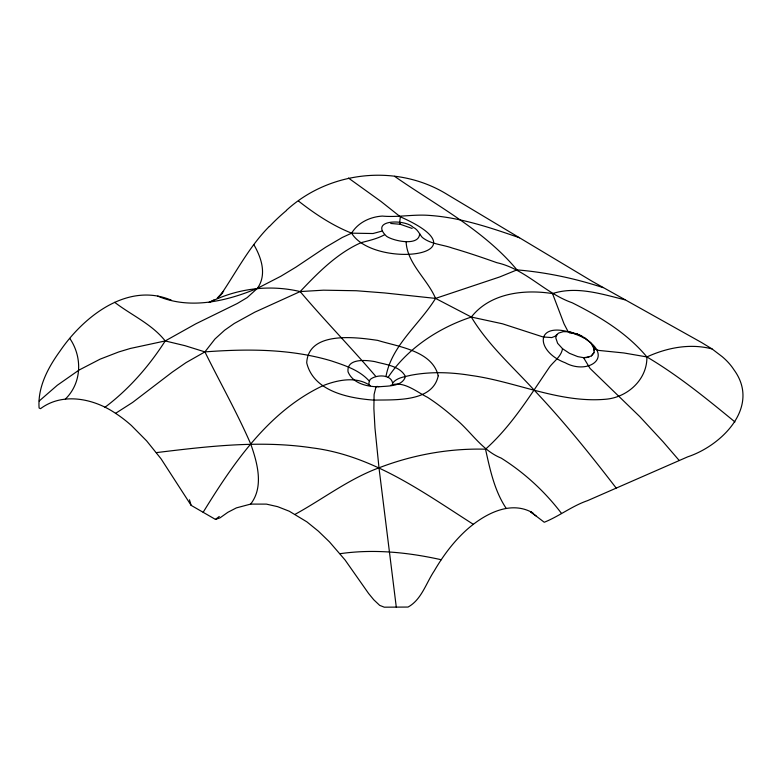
<?xml version="1.0" encoding="UTF-8"?>
<svg xmlns="http://www.w3.org/2000/svg" width="782" height="782" viewBox="0 0 782 782"><rect width="100%" height="100%" fill="white"/><g stroke="black" fill="none" stroke-linecap="round" stroke-linejoin="round"><path stroke-width="1.17" d="M286.447 210.309C329.76 170.584 397.539 163.516 447.539 194.65L592.414 281.461L701.581 342.536L712.04 348.919L722.294 356.748A104.954 60.312 0.4 0 1 733.936 369.759C760.925 406.513 722.05 445.447 687.73 456.825L587.663 500.607C572.229 505.866 559.101 516.325 544.252 522.259L530.646 511.839L532.884 512.943C509.688 499.307 482.25 515.348 464.919 531.428C452.68 542.894 442.641 556.501 434.225 570.958C426.102 583.098 421.43 599.794 408.028 607.057L384.265 607.184L379.681 605.366L373.776 599.784L368.596 593.479L345.077 559.99L329.457 541.867L318.382 531.173L306.886 521.858L289.281 511.233L277.678 506.677L266.427 504.116L250.641 504.097L236.399 507.88L227.865 512.298L220.006 517.86L215.461 519.414L191.14 505.358L161.043 458.799L146.674 440.921L131.386 425.496A116.45 66.284 61.1 0 0 115.55 413.326C94.036 398.673 62.843 391.909 40.547 408.663L39.1 408.028C37.575 387.119 48.054 367.608 59.999 351.108C83.615 316.495 127.71 281.53 171.522 300.288M369.153 384.959L368.899 382.916L370.042 379.632C376.152 374.148 392.232 374.109 392.711 384.118M385.956 376.66C391.459 345.38 419.709 324.325 435.545 298.401L499.776 276.926L516.97 269.878C546.305 272.312 575.181 278.451 603.127 287.629M399.602 222.997L400.355 216.81L380.961 201.433L348.44 178.042M419.651 233.652C419.406 246.604 393.581 241.159 386.543 236.281C368.909 219.429 405.056 218.96 413.121 227.308C417.735 229.214 419.269 233.974 422.27 237.415C430.814 244.316 442.563 244.473 452.543 248.129C467.48 252.488 482.211 257.493 496.873 262.693C525.524 269.037 544.917 293.23 572.15 302.751C599.726 316.593 626.929 332.937 646.89 356.934C647.32 379.495 627.575 397.315 605.962 399.221C559.629 403.414 516.061 381.577 470.774 375.409C450.999 372.183 430.608 371.47 410.863 375.262C404.665 376.797 397.393 377.52 392.975 382.672M406.102 241.54C406.972 263.524 427.431 279.018 435.545 298.401L471.331 317.052L502.455 323.787L543.031 336.954L551.76 337.58L554.868 336.358L558.631 333.073L563.216 331.656L568.788 331.783L577.487 334.07L585.219 338.029L590.772 342.809L594.066 348.772L593.978 352.711L591.3 355.966L586.422 357.57L583.548 357.667L577.742 356.621L569.462 353.308L562.532 348.694L557.625 343.308L555.738 337.746L557.126 334.432M562.532 348.694C561.3 356.26 554.399 360.922 549.893 366.543C530.147 395.389 511.878 425.594 485.524 449.2C449.23 448.194 412.857 454.811 378.987 467.822C348.733 479.024 323.171 498.926 295.156 514.292M593.978 352.711L591.397 355.859M388.048 377.413C407.09 348.498 438.907 327.697 471.331 317.052C490.167 292.937 524.233 289.115 552.532 293.592C576.549 285.841 601.466 294.012 624.935 299.809M400.589 222.518L399.69 224.239L390.697 223.457M203.144 512.298C233.632 462.758 268.812 411.127 322.966 385.682C337.501 379.925 356.582 375.966 370.287 385.663M220.241 295.635C236.154 272.292 249.175 246.662 269.311 226.409M381.899 231.11L373.014 233.525L351.617 233.163L342.193 237.513L325.723 247.2L295.879 267.17L280.836 276.251L257.405 288.333L247.19 297.59L237.288 303.504L195.774 323.846L165.217 340.942C149.069 366.172 128.932 389.211 104.964 407.295M250.641 504.097C264.13 486.785 257.298 462.709 250.758 444.078C237.044 412.583 220.113 382.662 204.913 351.89L184.992 345.683L165.217 340.942L130.33 348.459L118.708 351.959L100.204 359.114L79.021 370.072L57.301 385.262L39.217 400.99M298.548 201.091C314.853 213.857 332.301 225.48 351.617 233.163C358.048 222.518 370.169 216.858 382.281 216.076C398.106 217.533 413.629 214.131 429.504 215.421C460.578 217.562 490.294 227.63 519.522 237.777M115.55 413.346L132.559 402.466L172.236 372.144L186.028 362.623L204.913 351.89L214.982 338.977L224.62 330.229L234.277 323.465L254.844 312.145L300.161 291.569L323.406 290.181L356.279 290.738L384.627 292.947L435.545 298.401M65.356 399.084C81.924 382.877 82.55 357.081 69.794 338.42M223.642 291.168L217.249 298.245L222.675 292.996M209.762 302.253C237.591 288.323 269.79 284.394 300.161 291.569C317.981 272.762 337.022 253.348 361.04 242.674C369.065 240.563 377.266 238.793 384.558 234.756M390.814 385.272C403.395 380.375 416.786 392.026 427.568 397.344C437.226 403.59 446.297 410.697 454.889 418.331C470.872 431.165 481.595 450.197 501.194 458.105C524.36 472.67 544.839 491.507 561.398 513.266M215.461 519.414L219.273 516.472M209.175 302.321L213.985 299.887M593.362 346.69L595.082 349.075L598.65 350.404L623.889 352.965L646.89 356.934C667.154 347.648 690.115 343.19 712.04 348.919M589.051 356.983L583.548 357.667L590.087 368.469L639.656 416.483L663.136 441.83L679.255 460.53M340.023 553.705C373.894 548.817 407.989 552.346 441.224 559.726M156.371 452.612C208.002 446.336 260.269 440.031 312.165 447.871C372.877 455.427 423.189 492.318 473.335 524.321M204.913 351.89C247.063 348.752 290.464 348.664 331.324 360.893C344.921 365.458 359.73 370.121 369.446 381.313M571.544 332.692C534.214 320.972 535.67 351.763 565.23 362.76C587.595 375.184 614.681 357.511 585.444 338.968M577.487 334.07L569.482 332.868M570.625 332.213L573.587 332.927M157.72 296.104C189.928 309.887 226.457 301.256 257.405 288.333C267.092 274.687 261.432 257.669 253.827 244.639M572.688 333.015L580.371 336.201M412.134 228.432L399.573 224.033M378.762 386.66L376.924 386.406L375.878 387.295L374.099 394.431L373.884 408.517L374.969 428.057L378.987 467.822L396.288 607.125M400.355 216.81C489.552 256.379 373.62 269.213 351.617 233.163M579.403 334.989L582.111 336.289M581.446 336.7L584.447 338.401M646.89 356.934C678.365 375.565 706.733 398.8 734.943 421.938M394.558 176.312C436.552 205.607 483.765 230.025 516.97 269.878M530.646 511.839L536.139 515.973M114.661 302.302C131.464 315.254 151.786 323.963 165.217 340.942M300.161 291.569C324.667 320.571 351.333 347.726 375.947 376.572M616.226 488.115C590.195 454.283 563.402 420.941 533.998 389.954C512.386 366.347 487.948 344.754 471.331 317.052M568.133 331.724L564.018 323.787L552.532 293.592M506.247 508.456C494.429 490.793 490.06 469.611 485.524 449.2M594.046 348.723L594.31 350.795M189.459 499.796L191.14 505.358M269.399 226.565A134.26 80.526 -56.2 0 1 286.495 210.485M405.399 376.484C402.681 386.67 387.921 385.878 379.426 386.748C367.784 386.963 352.907 383.737 348.029 371.802C346.465 358.048 366.191 360.033 374.93 361.636C385.321 364.549 400.003 365.849 405.399 376.484M438.233 375.78C432.632 402.525 394.656 399.573 373.816 400.12C348.645 398.253 313.543 391.411 306.71 362.819C308.45 330.708 356.299 337.228 377.657 340.375C398.351 346.788 432.182 350.737 438.233 375.78"/></g></svg>
